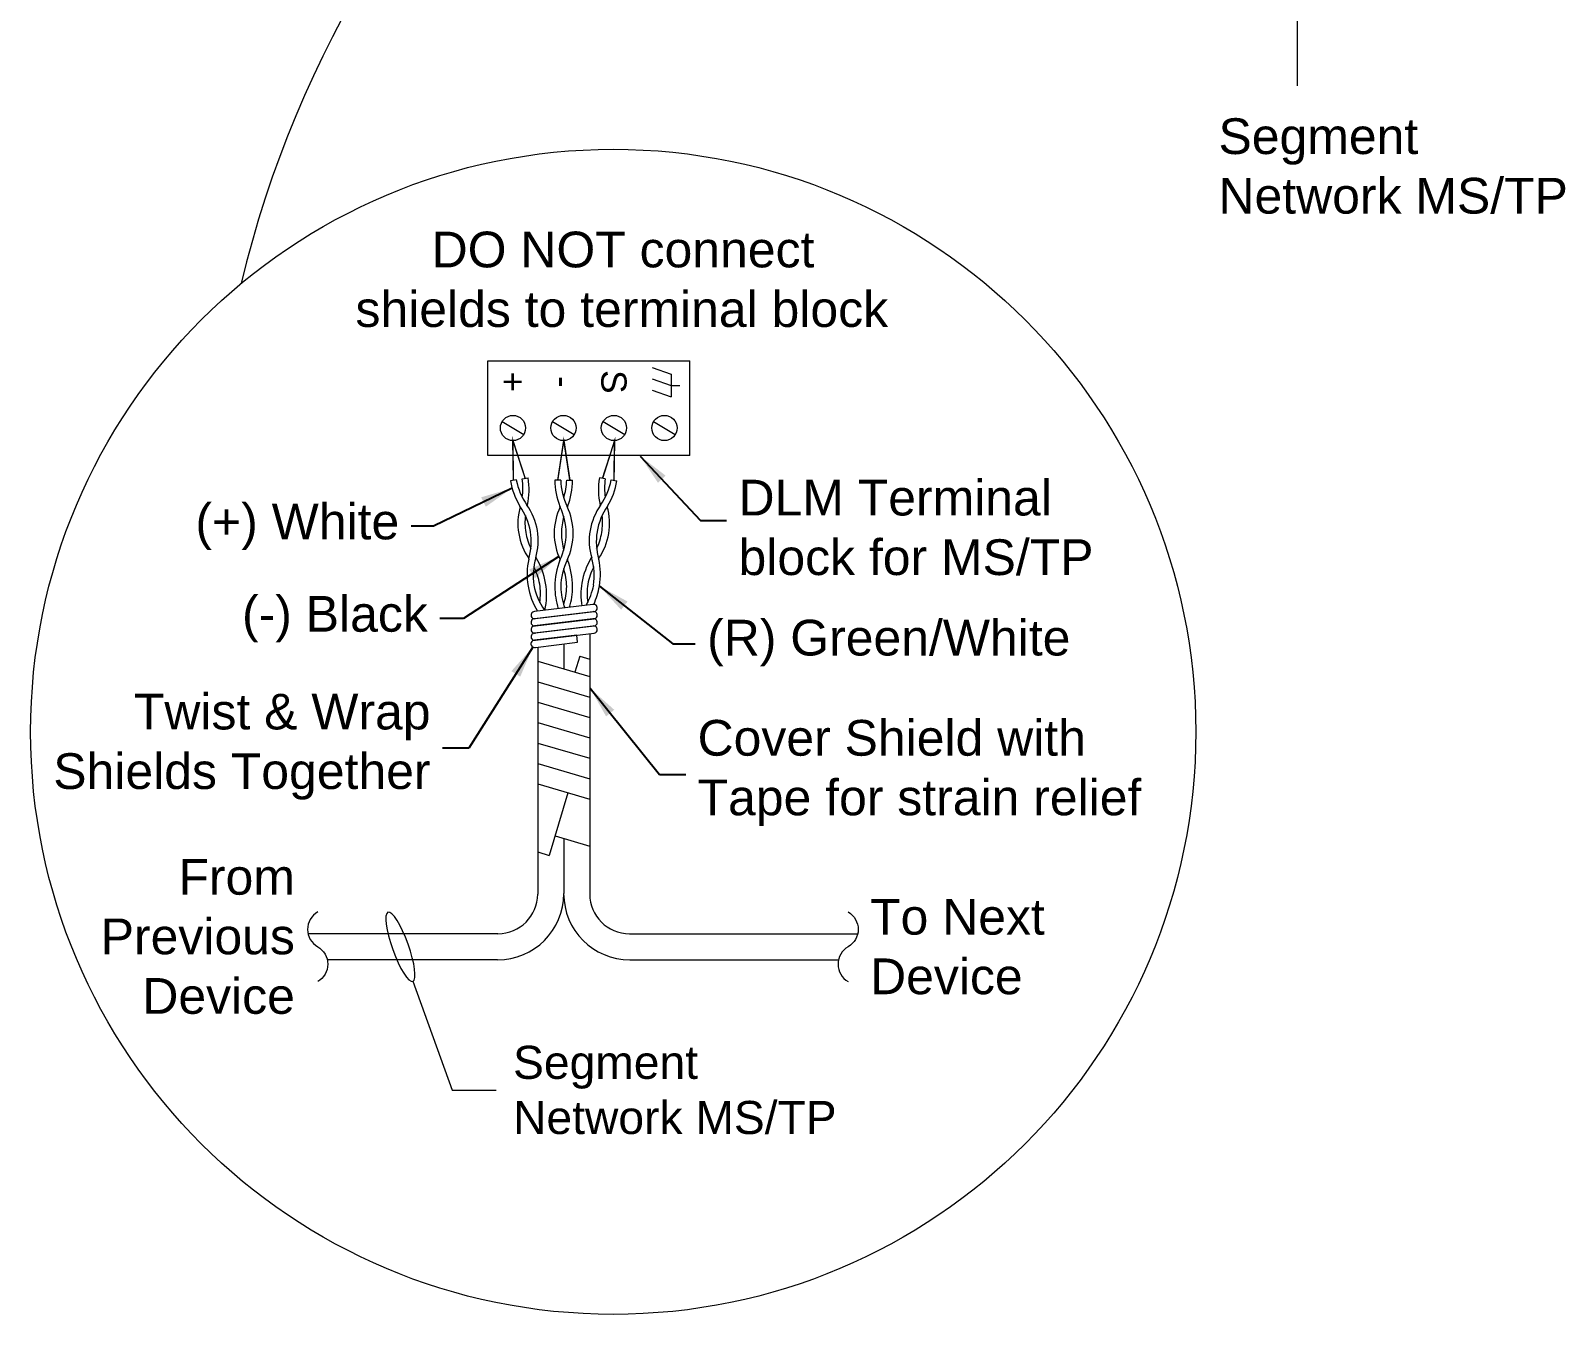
# Model space of a CAD drawing. Header units: inches. Extents: x -60 to 2005, y -577 to 104.
# Drawn here: x 582.28 to 597.23, y -394.27 to -381.76 of the extents above; entities that cross this region are included whole.
import ezdxf
from ezdxf.enums import TextEntityAlignment as Align

# ---------------------------------------------------------------- set-up
doc = ezdxf.new("R2010")
doc.units = ezdxf.units.IN
doc.header["$MEASUREMENT"] = 0
doc.layers.get('0').update_dxf_attribs({"lineweight": 5})
doc.layers.add('WS_DETAIL', color=7, linetype='Continuous', lineweight=5)
doc.layers.add('WS_LowVoltage', color=6, linetype='Continuous', lineweight=5)
doc.styles.add('ARIAL', font='arial.ttf')
doc.dimstyles.get("Standard").update_dxf_attribs({"dimtxt": 0.18, "dimasz": 0.18, "dimexe": 0.18, "dimexo": 0.0625, "dimgap": 0.09, "dimtad": 0, "dimtih": 1, "dimtoh": 1, "dimdec": 4, "dimzin": 0, "dimdsep": 46, "dimtxsty": 'Standard', "dimcen": 0.09, "dimadec": 0, "dimazin": 0, "dimtfac": 1, "dimtdec": 4, "dimtofl": 0, "dimtmove": 0, "dimatfit": 3, "dimfxl": 1, "dimtolj": 1, "dimtzin": 0, "dimarcsym": 0})

# ---------------------------------------------------------------- blocks, each defined once
blk = doc.blocks.new('A$C65587FE4')
at = {"layer": 'WS_DETAIL'}
for p, q in [((0.468, 0.107), (0.027, 0.054)), ((0.033, 0.001), (0.478, 0.054))]:
    blk.add_line(p, q, dxfattribs=at)
for centre, start, end in [((0.027, 0.027), 90, 283.7483), ((0.474, 0.081), 276.8741, 103.7978)]:
    blk.add_arc(centre, 0.0271, start, end, dxfattribs=at)
blk = doc.blocks.new('G_ENDLINE')
blk.add_lwpolyline([(0.0866, 0, -0.57735), (0, 0, 0.57735), (-0.0866, 0, 0.57735)], format="xyb")

msp = doc.modelspace()

# ---------------------------------------------------------------- linework, layer by layer
msp.add_arc((594.734, -386.707), 10.695, 94.3004, 166.578)
at = {"layer": 'WS_DETAIL'}
for p, q in [((594.621, -381.589), (594.621, -382.295)), ((586.734, -384.977), (588.702, -384.977)), ((586.734, -385.899), (586.734, -384.977)), ((588.335, -385.043), (588.523, -385.108)), ((588.702, -385.899), (588.702, -384.977)), ((588.335, -385.152), (588.523, -385.218)), ((588.523, -385.108), (588.523, -385.327)), ((588.523, -385.218), (588.605, -385.218)), ((588.335, -385.262), (588.523, -385.327)), ((586.874, -385.569), (587.086, -385.693)), ((587.366, -385.569), (587.578, -385.693)), ((587.858, -385.569), (588.07, -385.693)), ((588.35, -385.569), (588.562, -385.693)), ((586.985, -386.142), (586.979, -385.754)), ((586.979, -385.754), (587.099, -386.123)), ((587.417, -386.138), (587.475, -385.754)), ((587.475, -385.754), (587.533, -386.138)), ((587.971, -385.754), (587.851, -386.123)), ((587.965, -386.142), (587.971, -385.754)), ((588.702, -385.899), (586.734, -385.899)), ((587.013, -386.137), (586.957, -386.147)), ((587.071, -386.128), (587.127, -386.118)), ((587.445, -386.138), (587.389, -386.138)), ((587.505, -386.138), (587.561, -386.138)), ((587.879, -386.128), (587.823, -386.118)), ((587.937, -386.137), (587.993, -386.147)), ((587.601, -387.65), (587.19, -387.7)), ((587.199, -387.769), (587.609, -387.719)), ((587.609, -387.719), (587.601, -387.65)), ((586.004, -391.023), (586.387, -392.084)), ((586.387, -392.084), (586.816, -392.084))]:
    msp.add_line(p, q, dxfattribs=at)
at = {"layer": 'WS_DETAIL', "const_width": 0.0129}
for points in [[(586.985, -386.142), (586.979, -385.754), (587.099, -386.123)], [(587.417, -386.138), (587.475, -385.754), (587.533, -386.138)], [(587.851, -386.123), (587.971, -385.754), (587.965, -386.142)]]:
    msp.add_lwpolyline(points, dxfattribs=at)
at = {"layer": 'WS_DETAIL'}
for centre, radius in [((587.957, -388.592), 5.677), ((586.98, -385.631), 0.123), ((587.472, -385.631), 0.123), ((587.964, -385.631), 0.123), ((588.456, -385.631), 0.123)]:
    msp.add_circle(centre, radius, dxfattribs=at)
for centre, radius, start, end in [((587.647, -386.032), 0.7, 189.4603, 211.11), ((587.633, -386.018), 0.632, 190.9117, 215.1544), ((586.445, -386.216), 0.632, 351.7703, 8.0089), ((586.437, -386.233), 0.7, 347.8107, 9.4603), ((588.088, -386.138), 0.7, 180, 201.6497), ((588.077, -386.122), 0.632, 181.4514, 205.6941), ((586.872, -386.122), 0.632, 342.31, 358.5486), ((586.861, -386.138), 0.7, 338.3503, 0), ((588.513, -386.233), 0.7, 170.5397, 192.1893), ((587.316, -386.018), 0.632, 324.8456, 349.0883), ((588.505, -386.216), 0.632, 171.9911, 188.2297), ((587.303, -386.032), 0.7, 328.89, 350.5397), ((587.636, -386.563), 0.608, 164.2278, 189.2296), ((586.551, -386.743), 0.608, 9.6911, 35.1544), ((586.619, -386.732), 0.608, 9.6911, 35.1544), ((587.705, -386.551), 0.608, 163.7663, 164.2278), ((587.99, -386.66), 0.608, 154.7675, 179.7692), ((586.89, -386.66), 0.608, 0.2308, 25.6941), ((586.959, -386.66), 0.608, 0.2308, 25.6941), ((588.06, -386.66), 0.608, 154.3059, 154.7675), ((588.331, -386.732), 0.608, 144.8456, 170.3089), ((588.399, -386.743), 0.608, 144.8456, 170.3089), ((587.245, -386.551), 0.608, 15.7722, 16.2337), ((587.314, -386.563), 0.608, 350.7704, 15.7722), ((587.705, -386.551), 0.608, 173.5469, 189.2296), ((588.06, -386.66), 0.608, 164.0866, 179.7692), ((587.245, -386.551), 0.608, 350.7704, 6.4531), ((587.635, -386.558), 0.608, 189.6911, 214.6929), ((587.704, -386.546), 0.608, 189.6911, 205.3738), ((586.55, -386.739), 0.608, 343.7663, 9.2296), ((586.618, -386.727), 0.608, 343.7663, 9.2296), ((587.99, -386.655), 0.608, 180.2308, 205.2325), ((586.89, -386.655), 0.608, 334.3059, 359.7692), ((588.06, -386.655), 0.608, 180.2308, 195.9134), ((586.959, -386.655), 0.608, 334.3059, 359.7692), ((588.331, -386.727), 0.608, 170.7704, 196.2337), ((588.4, -386.739), 0.608, 170.7704, 196.2337), ((587.246, -386.546), 0.608, 334.6262, 350.3089), ((587.314, -386.558), 0.608, 325.3071, 350.3089), ((587.818, -387.056), 0.7, 167.8107, 189.4603), ((587.809, -387.074), 0.632, 163.7663, 188.0089), ((586.621, -387.272), 0.632, 10.9117, 27.1503), ((587.704, -386.546), 0.608, 214.6929, 215.1544), ((586.607, -387.258), 0.7, 9.4603, 31.11), ((588.088, -387.177), 0.7, 158.3503, 180), ((588.077, -387.193), 0.632, 154.3059, 178.5486), ((586.872, -387.193), 0.632, 1.4514, 17.69), ((588.06, -386.655), 0.608, 205.2325, 205.6941), ((586.861, -387.177), 0.7, 360, 21.6497), ((588.342, -387.258), 0.7, 148.89, 170.5397), ((588.329, -387.272), 0.632, 152.8497, 169.0883), ((587.246, -386.546), 0.608, 324.8456, 325.3071), ((587.14, -387.074), 0.632, 351.9911, 16.2337), ((587.132, -387.056), 0.7, 350.5397, 12.1893), ((586.616, -387.24), 0.632, 351.7703, 8.0089), ((586.607, -387.258), 0.7, 347.8107, 9.4603), ((588.342, -387.258), 0.7, 170.5397, 188.7192), ((588.334, -387.24), 0.632, 171.9911, 188.2297), ((587.818, -387.056), 0.7, 189.4603, 210.9753), ((587.804, -387.042), 0.632, 190.9117, 215.1544), ((588.088, -387.177), 0.7, 180, 197.9088), ((588.077, -387.161), 0.632, 181.4514, 200.7013), ((586.872, -387.161), 0.632, 342.31, 358.5486), ((586.861, -387.177), 0.7, 343.2194, 0), ((587.146, -387.042), 0.632, 329.9526, 349.0883), ((587.132, -387.056), 0.7, 335.1844, 350.5397), ((586.79, -387.757), 0.608, 34.9831, 35.1544), ((587.875, -387.576), 0.608, 163.7663, 163.9497), ((587.19, -387.735), 0.0349, 90, 283.7483)]:
    msp.add_arc(centre, radius, start, end, dxfattribs=at)
at = {"layer": 'WS_DETAIL', "extrusion": (0, 0, -1)}
msp.add_ellipse((585.883, -390.687), major_axis=(0.121, -0.337), ratio=0.22265, dxfattribs=at)
at = {"layer": 'WS_LowVoltage'}
for p, q in [((587.475, -387.735), (587.475, -387.98)), ((587.475, -387.735), (587.475, -387.98)), ((587.728, -387.635), (587.728, -390.173)), ((587.221, -387.766), (587.221, -390.173)), ((587.221, -387.905), (587.728, -388.054)), ((587.63, -387.854), (587.583, -388.012)), ((587.63, -387.854), (587.728, -387.883)), ((587.221, -388.104), (587.728, -388.253)), ((587.221, -388.303), (587.728, -388.452)), ((587.221, -388.502), (587.728, -388.651)), ((587.221, -388.701), (587.728, -388.85)), ((587.221, -388.9), (587.728, -389.049)), ((587.221, -389.099), (587.728, -389.248)), ((587.514, -389.185), (587.334, -389.796)), ((587.39, -389.607), (587.728, -389.707)), ((587.475, -389.632), (587.475, -390.169)), ((587.221, -389.763), (587.334, -389.796)), ((586.834, -390.56), (584.983, -390.56)), ((588.115, -390.56), (590.339, -390.56)), ((586.83, -390.813), (585.17, -390.813)), ((588.119, -390.813), (590.153, -390.813))]:
    msp.add_line(p, q, dxfattribs=at)
for centre, radius, start, end in [((586.83, -390.169), 0.645, 270, 0), ((586.834, -390.173), 0.387, 270, 0), ((588.119, -390.169), 0.645, 180, 270), ((588.115, -390.173), 0.387, 180, 270)]:
    msp.add_arc(centre, radius, start, end, dxfattribs=at)

# ---------------------------------------------------------------- block references
at = {"layer": 'WS_DETAIL', "xscale": 1.289509719992166, "yscale": 1.289509719992166, "zscale": 1.289509719992166}
for p in [(587.156, -387.49), (587.156, -387.56), (587.156, -387.63), (587.156, -387.7)]:
    msp.add_blockref('A$C65587FE4', p, dxfattribs=at)
at = {"layer": 'WS_DETAIL', "extrusion": (0, 0, -1), "xscale": 3.918406097461135, "yscale": 3.918406097461135, "zscale": -3.918406097461121, "rotation": 90}
msp.add_blockref('G_ENDLINE', (-585.077, -390.687), dxfattribs=at)
at = {"layer": 'WS_DETAIL', "xscale": 3.918406097461135, "yscale": 3.918406097461135, "zscale": 3.918406097461135, "rotation": 90}
msp.add_blockref('G_ENDLINE', (590.246, -390.687), dxfattribs=at)

# ---------------------------------------------------------------- texts
at = {"layer": 'WS_DETAIL', "style": 'ARIAL'}
for s, p in [('+', (586.98, -385.181)), ('-', (587.472, -385.181)), ('S', (587.964, -385.181))]:
    msp.add_text(s, height=0.246, rotation=270, dxfattribs=at).set_placement(p, align=Align.MIDDLE)
at = {"layer": 'WS_DETAIL', "char_height": 0.34817, "style": 'ARIAL'}
for s, insert, width, attachment_point in [('Segment \\PNetwork MS/TP', (593.855, -382.613), 3.38755, 1), ('\\pi0.78758;DO NOT connect \\P\\pi0.045292;shields to terminal block', (585.4, -384.651), 5.26417, 7)]:
    msp.add_mtext(s, dxfattribs=dict(at, insert=insert, width=width, attachment_point=attachment_point))
at = {"layer": 'WS_DETAIL', "style": 'ARIAL'}
for s, insert, char_height, attachment_point in [('DLM Terminal \\Pblock for MS/TP', (589.178, -387.069), 0.34817, 7), ('(+) White', (585.872, -386.821), 0.3482, 9), ('(-) Black', (586.15, -387.721), 0.3482, 9), ('(R) Green/White', (588.872, -387.953), 0.34817, 7), ('Twist & Wrap \\PShields Together', (586.177, -389.254), 0.34817, 9), ('Cover Shield with \\PTape for strain relief', (588.779, -389.51), 0.34817, 7), ('From \\PPrevious \\PDevice', (584.855, -391.345), 0.3482, 9)]:
    msp.add_mtext(s, dxfattribs=dict(at, insert=insert, char_height=char_height, attachment_point=attachment_point))
at = {"layer": 'WS_DETAIL', "linetype": 'Continuous', "width": 8.93445, "attachment_point": 4, "style": 'ARIAL'}
for s, insert, char_height in [('To Next \\PDevice', (590.46, -390.687), 0.3482), ('Segment \\PNetwork MS/TP', (586.981, -392.084), 0.32238)]:
    msp.add_mtext(s, dxfattribs=dict(at, insert=insert, char_height=char_height))

# ---------------------------------------------------------------- leaders
at = {"layer": 'WS_DETAIL'}
for points in [[(588.219, -385.904), (588.806, -386.532), (589.062, -386.533)], [(586.972, -386.217), (586.205, -386.589), (585.988, -386.589)], [(587.426, -386.883), (586.499, -387.489), (586.266, -387.489)], [(587.822, -387.171), (588.539, -387.735), (588.756, -387.736)], [(587.174, -387.766), (586.549, -388.75), (586.293, -388.75)], [(587.733, -388.168), (588.408, -389.007), (588.663, -389.008)]]:
    msp.add_leader(points, dimstyle='Standard', override={"dimasz": 0.31, "dimgap": 0.09, "dimtad": 0}, dxfattribs=at)

doc.saveas('drawing.dxf')
